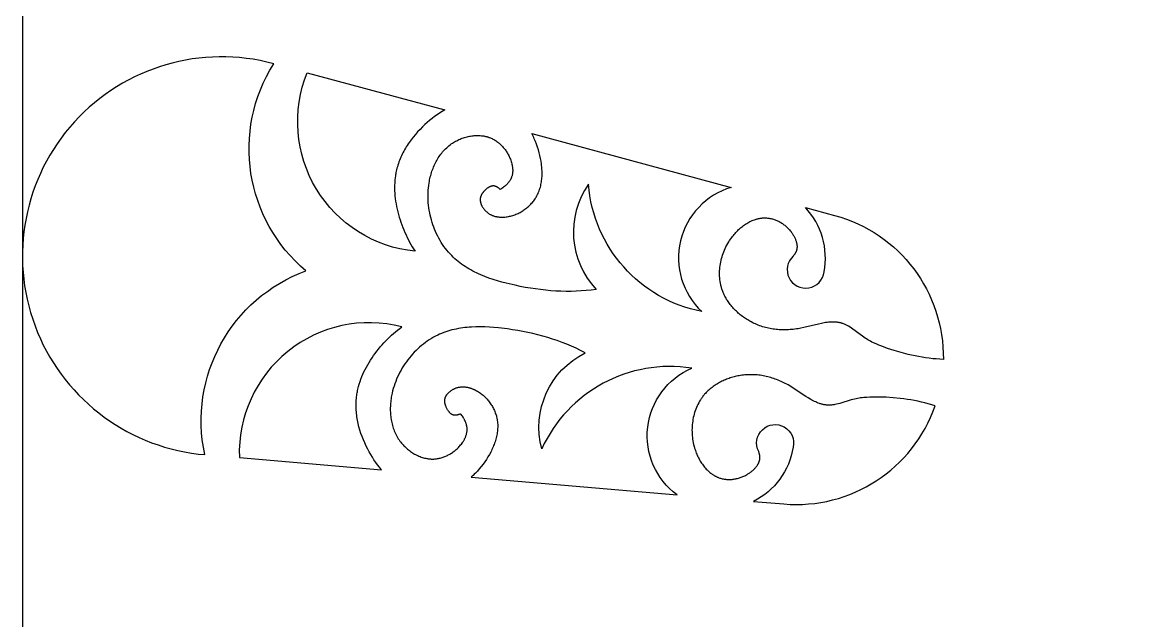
# Model space of a CAD drawing. Extents: x 55 to 271, y 60 to 279.
# Drawn here: x 54.8 to 108.2, y 169.2 to 197.7 of the extents above; entities that cross this region are included whole.
import ezdxf

# ---------------------------------------------------------------- set-up
doc = ezdxf.new("R2010")
doc.units = 0
doc.layers.get('0').update_dxf_attribs({"color": 1, "linetype": 'CONTINUOUS'})

msp = doc.modelspace()

# ---------------------------------------------------------------- linework, layer by layer
msp.add_lwpolyline([(54.848, 59.766), (270.707, 59.766), (270.707, 278.661), (54.848, 278.661)], close=True)
for points in [[(63.534, 177.118, -0.374766), (68.353, 185.863, -0.374766), (66.816, 195.73, 1.076356), (63.231, 177.143)], [(74.968, 193.526), (74.842, 193.454), (74.718, 193.377), (74.596, 193.296), (74.476, 193.21), (74.359, 193.121), (74.244, 193.029), (74.132, 192.933), (74.022, 192.835), (73.902, 192.721), (73.786, 192.604), (73.673, 192.484), (73.565, 192.361), (73.46, 192.235), (73.361, 192.106), (73.265, 191.974), (73.22, 191.907), (73.175, 191.839), (73.132, 191.771), (73.091, 191.702), (73.05, 191.632), (73.012, 191.562), (72.974, 191.491), (72.938, 191.419), (72.904, 191.347), (72.871, 191.274), (72.84, 191.201), (72.81, 191.127), (72.782, 191.053), (72.756, 190.978), (72.731, 190.902), (72.709, 190.827), (72.688, 190.75), (72.669, 190.673), (72.655, 190.613), (72.642, 190.552), (72.631, 190.492), (72.621, 190.431), (72.611, 190.369), (72.603, 190.308), (72.59, 190.184), (72.581, 190.06), (72.576, 189.935), (72.575, 189.81), (72.578, 189.684), (72.584, 189.558), (72.594, 189.431), (72.608, 189.305), (72.625, 189.178), (72.645, 189.052), (72.669, 188.925), (72.696, 188.8), (72.726, 188.674), (72.759, 188.549), (72.795, 188.424), (72.834, 188.301), (72.875, 188.178), (72.92, 188.056), (72.966, 187.934), (73.015, 187.815), (73.066, 187.696), (73.12, 187.578), (73.176, 187.462), (73.234, 187.348), (73.293, 187.235), (73.355, 187.124), (73.418, 187.015), (73.483, 186.908), (73.55, 186.802, -0.50165), (68.414, 195.298)], [(88.612, 189.838, 0.580389), (87.206, 183.93, -0.336677), (81.808, 189.989, 0.356742), (82.183, 184.982), (81.943, 184.951), (81.703, 184.926), (81.463, 184.908), (81.222, 184.896), (80.981, 184.889), (80.739, 184.889), (80.498, 184.895), (80.256, 184.906), (80.014, 184.922), (79.771, 184.944), (79.529, 184.971), (79.286, 185.003), (79.043, 185.039), (78.8, 185.081), (78.556, 185.127), (78.313, 185.178), (77.894, 185.275), (77.686, 185.33), (77.479, 185.389), (77.274, 185.453), (77.071, 185.522), (76.872, 185.597), (76.676, 185.678), (76.579, 185.721), (76.483, 185.765), (76.389, 185.811), (76.296, 185.859), (76.204, 185.909), (76.113, 185.96), (76.024, 186.014), (75.936, 186.069), (75.85, 186.127), (75.765, 186.187), (75.682, 186.248), (75.601, 186.312), (75.521, 186.378), (75.444, 186.447), (75.368, 186.517), (75.294, 186.59), (75.216, 186.673), (75.14, 186.758), (75.067, 186.845), (74.996, 186.935), (74.928, 187.028), (74.863, 187.123), (74.8, 187.22), (74.74, 187.32), (74.683, 187.421), (74.628, 187.524), (74.577, 187.629), (74.528, 187.736), (74.482, 187.844), (74.439, 187.954), (74.399, 188.065), (74.362, 188.177), (74.328, 188.29), (74.298, 188.405), (74.27, 188.52), (74.246, 188.636), (74.224, 188.753), (74.207, 188.871), (74.192, 188.989), (74.181, 189.107), (74.173, 189.226), (74.169, 189.344), (74.168, 189.463), (74.171, 189.582), (74.177, 189.701), (74.187, 189.819), (74.201, 189.937), (74.218, 190.054), (74.231, 190.125), (74.245, 190.196), (74.26, 190.266), (74.276, 190.336), (74.294, 190.405), (74.313, 190.474), (74.334, 190.543), (74.356, 190.611), (74.38, 190.678), (74.405, 190.745), (74.431, 190.811), (74.459, 190.876), (74.489, 190.94), (74.52, 191.004), (74.552, 191.067), (74.586, 191.128), (74.621, 191.189), (74.658, 191.249), (74.696, 191.307), (74.736, 191.365), (74.777, 191.421), (74.82, 191.476), (74.864, 191.53), (74.91, 191.582), (74.957, 191.633), (75.006, 191.683), (75.057, 191.731), (75.109, 191.777), (75.163, 191.822), (75.218, 191.865), (75.275, 191.907), (75.333, 191.947), (75.382, 191.978), (75.431, 192.008), (75.482, 192.037), (75.533, 192.064), (75.585, 192.09), (75.638, 192.115), (75.691, 192.138), (75.746, 192.161), (75.801, 192.181), (75.856, 192.201), (75.912, 192.219), (75.968, 192.235), (76.025, 192.25), (76.082, 192.263), (76.139, 192.275), (76.196, 192.286), (76.254, 192.294), (76.311, 192.301), (76.369, 192.307), (76.427, 192.311), (76.484, 192.313), (76.541, 192.313), (76.599, 192.312), (76.655, 192.308), (76.712, 192.303), (76.768, 192.296), (76.824, 192.288), (76.852, 192.283), (76.879, 192.277), (76.907, 192.271), (76.934, 192.264), (76.961, 192.257), (76.988, 192.25), (77.015, 192.242), (77.041, 192.233), (77.068, 192.224), (77.094, 192.215), (77.136, 192.199), (77.177, 192.181), (77.218, 192.162), (77.258, 192.142), (77.297, 192.121), (77.336, 192.098), (77.375, 192.075), (77.413, 192.05), (77.45, 192.024), (77.486, 191.997), (77.522, 191.969), (77.557, 191.94), (77.591, 191.91), (77.625, 191.879), (77.658, 191.847), (77.69, 191.814), (77.722, 191.781), (77.752, 191.746), (77.782, 191.711), (77.811, 191.675), (77.839, 191.638), (77.866, 191.6), (77.893, 191.561), (77.918, 191.522), (77.943, 191.482), (77.967, 191.442), (77.989, 191.401), (78.011, 191.359), (78.032, 191.317), (78.052, 191.274), (78.07, 191.231), (78.088, 191.187), (78.109, 191.132), (78.127, 191.077), (78.144, 191.022), (78.159, 190.966), (78.166, 190.938), (78.172, 190.91), (78.177, 190.882), (78.182, 190.854), (78.187, 190.826), (78.191, 190.798), (78.194, 190.77), (78.196, 190.742), (78.198, 190.714), (78.2, 190.686), (78.2, 190.658), (78.2, 190.63), (78.2, 190.603), (78.198, 190.575), (78.196, 190.548), (78.193, 190.521), (78.189, 190.494), (78.185, 190.467), (78.18, 190.441), (78.174, 190.414), (78.167, 190.388), (78.159, 190.362), (78.15, 190.337), (78.141, 190.311), (78.131, 190.289), (78.121, 190.267), (78.111, 190.245), (78.1, 190.223), (78.088, 190.202), (78.075, 190.18), (78.062, 190.159), (78.048, 190.139), (78.034, 190.118), (78.019, 190.098), (78.004, 190.078), (77.988, 190.059), (77.972, 190.04), (77.955, 190.021), (77.938, 190.002), (77.92, 189.984), (77.902, 189.966), (77.884, 189.948), (77.865, 189.931), (77.846, 189.914), (77.827, 189.897), (77.808, 189.881), (77.768, 189.849), (77.727, 189.819), (77.685, 189.791), (77.643, 189.764), (77.601, 189.738), (77.585, 189.754), (77.569, 189.77), (77.553, 189.785), (77.535, 189.8), (77.526, 189.807), (77.517, 189.814), (77.508, 189.821), (77.499, 189.828), (77.489, 189.834), (77.48, 189.841), (77.47, 189.847), (77.461, 189.853), (77.451, 189.858), (77.441, 189.864), (77.431, 189.869), (77.421, 189.874), (77.41, 189.879), (77.4, 189.883), (77.39, 189.887), (77.379, 189.891), (77.369, 189.895), (77.359, 189.898), (77.348, 189.901), (77.338, 189.903), (77.327, 189.905), (77.317, 189.907), (77.311, 189.908), (77.306, 189.908), (77.301, 189.909), (77.295, 189.909), (77.29, 189.91), (77.284, 189.91), (77.279, 189.91), (77.273, 189.91), (77.267, 189.91), (77.262, 189.91), (77.256, 189.91), (77.251, 189.909), (77.245, 189.909), (77.239, 189.908), (77.228, 189.907), (77.217, 189.905), (77.206, 189.903), (77.195, 189.9), (77.184, 189.897), (77.173, 189.894), (77.162, 189.891), (77.151, 189.887), (77.14, 189.882), (77.129, 189.878), (77.118, 189.873), (77.107, 189.868), (77.097, 189.863), (77.086, 189.857), (77.075, 189.851), (77.065, 189.845), (77.054, 189.839), (77.033, 189.826), (77.012, 189.812), (76.992, 189.797), (76.972, 189.782), (76.952, 189.767), (76.924, 189.744), (76.897, 189.72), (76.87, 189.695), (76.845, 189.669), (76.833, 189.656), (76.821, 189.643), (76.809, 189.63), (76.798, 189.616), (76.787, 189.603), (76.776, 189.589), (76.766, 189.575), (76.756, 189.561), (76.746, 189.547), (76.737, 189.532), (76.728, 189.518), (76.72, 189.503), (76.712, 189.488), (76.704, 189.473), (76.697, 189.458), (76.691, 189.443), (76.684, 189.428), (76.679, 189.413), (76.674, 189.397), (76.669, 189.381), (76.665, 189.366), (76.661, 189.35), (76.66, 189.342), (76.658, 189.334), (76.657, 189.326), (76.656, 189.318), (76.654, 189.307), (76.653, 189.295), (76.652, 189.284), (76.652, 189.272), (76.652, 189.261), (76.652, 189.249), (76.652, 189.238), (76.653, 189.226), (76.653, 189.214), (76.654, 189.203), (76.656, 189.191), (76.657, 189.18), (76.659, 189.168), (76.661, 189.156), (76.664, 189.145), (76.666, 189.133), (76.669, 189.121), (76.672, 189.11), (76.675, 189.098), (76.679, 189.086), (76.682, 189.075), (76.686, 189.063), (76.695, 189.04), (76.704, 189.017), (76.714, 188.994), (76.725, 188.972), (76.737, 188.949), (76.749, 188.927), (76.762, 188.905), (76.776, 188.884), (76.79, 188.862), (76.805, 188.841), (76.821, 188.821), (76.837, 188.8), (76.853, 188.78), (76.87, 188.761), (76.888, 188.742), (76.906, 188.723), (76.924, 188.705), (76.943, 188.688), (76.962, 188.671), (76.982, 188.654), (77.002, 188.639), (77.026, 188.621), (77.05, 188.604), (77.075, 188.587), (77.1, 188.572), (77.125, 188.557), (77.151, 188.544), (77.177, 188.531), (77.203, 188.519), (77.23, 188.507), (77.257, 188.497), (77.284, 188.487), (77.311, 188.478), (77.339, 188.47), (77.367, 188.462), (77.395, 188.456), (77.423, 188.449), (77.451, 188.444), (77.48, 188.439), (77.508, 188.435), (77.537, 188.432), (77.566, 188.429), (77.595, 188.427), (77.624, 188.425), (77.653, 188.424), (77.682, 188.424), (77.711, 188.424), (77.74, 188.425), (77.77, 188.426), (77.799, 188.428), (77.828, 188.43), (77.886, 188.437), (77.94, 188.444), (77.993, 188.454), (78.046, 188.464), (78.099, 188.477), (78.151, 188.491), (78.203, 188.506), (78.254, 188.523), (78.305, 188.541), (78.356, 188.561), (78.406, 188.582), (78.455, 188.604), (78.504, 188.628), (78.552, 188.653), (78.6, 188.68), (78.646, 188.707), (78.692, 188.736), (78.738, 188.766), (78.782, 188.797), (78.825, 188.829), (78.868, 188.862), (78.909, 188.897), (78.95, 188.932), (78.989, 188.968), (79.028, 189.006), (79.065, 189.044), (79.102, 189.083), (79.137, 189.123), (79.17, 189.164), (79.203, 189.205), (79.234, 189.248), (79.264, 189.291), (79.293, 189.335), (79.309, 189.362), (79.326, 189.389), (79.341, 189.416), (79.356, 189.444), (79.385, 189.5), (79.412, 189.557), (79.437, 189.615), (79.46, 189.674), (79.481, 189.733), (79.5, 189.793), (79.518, 189.854), (79.533, 189.916), (79.547, 189.978), (79.559, 190.04), (79.57, 190.104), (79.579, 190.167), (79.586, 190.232), (79.592, 190.296), (79.596, 190.361), (79.599, 190.426), (79.6, 190.492), (79.6, 190.558), (79.598, 190.624), (79.595, 190.69), (79.591, 190.757), (79.585, 190.823), (79.579, 190.89), (79.571, 190.956), (79.551, 191.089), (79.527, 191.222), (79.499, 191.354), (79.465, 191.492), (79.427, 191.629), (79.384, 191.764), (79.337, 191.898), (79.286, 192.029), (79.259, 192.094), (79.23, 192.158), (79.201, 192.221), (79.171, 192.284), (79.139, 192.346), (79.107, 192.408)], [(93.535, 188.507, -0.342621), (98.711, 181.65), (98.541, 181.658), (98.372, 181.67), (98.203, 181.685), (98.034, 181.704), (97.866, 181.727), (97.697, 181.753), (97.53, 181.782), (97.362, 181.814), (97.196, 181.85), (97.03, 181.888), (96.7, 181.973), (96.373, 182.069), (96.05, 182.175), (95.777, 182.274), (95.643, 182.328), (95.509, 182.385), (95.378, 182.446), (95.313, 182.479), (95.248, 182.512), (95.184, 182.548), (95.12, 182.584), (95.057, 182.623), (94.995, 182.662), (94.927, 182.708), (94.86, 182.755), (94.4, 183.098), (94.334, 183.143), (94.268, 183.186), (94.201, 183.227), (94.168, 183.247), (94.134, 183.265), (94.1, 183.283), (94.066, 183.3), (94.032, 183.316), (93.997, 183.331), (93.962, 183.345), (93.927, 183.358), (93.898, 183.367), (93.868, 183.377), (93.838, 183.385), (93.807, 183.392), (93.777, 183.399), (93.746, 183.405), (93.716, 183.411), (93.685, 183.415), (93.654, 183.419), (93.622, 183.423), (93.591, 183.425), (93.56, 183.428), (93.528, 183.429), (93.496, 183.43), (93.432, 183.43), (93.367, 183.428), (93.302, 183.424), (93.237, 183.418), (93.171, 183.41), (93.104, 183.401), (93.037, 183.39), (92.902, 183.365), (92.766, 183.336), (92.071, 183.168), (91.93, 183.138), (91.79, 183.112), (91.714, 183.1), (91.639, 183.09), (91.563, 183.081), (91.488, 183.073), (91.413, 183.067), (91.338, 183.062), (91.263, 183.059), (91.189, 183.057), (91.114, 183.056), (91.04, 183.058), (90.966, 183.06), (90.892, 183.064), (90.819, 183.07), (90.746, 183.077), (90.673, 183.086), (90.6, 183.096), (90.528, 183.107), (90.456, 183.121), (90.385, 183.135), (90.314, 183.151), (90.243, 183.169), (90.173, 183.189), (90.103, 183.209), (90.034, 183.232), (89.965, 183.256), (89.897, 183.281), (89.829, 183.308), (89.762, 183.337), (89.696, 183.367), (89.63, 183.399), (89.564, 183.432), (89.5, 183.467), (89.446, 183.497), (89.394, 183.529), (89.341, 183.561), (89.29, 183.594), (89.238, 183.629), (89.188, 183.664), (89.138, 183.701), (89.089, 183.738), (89.04, 183.777), (88.993, 183.816), (88.946, 183.856), (88.9, 183.897), (88.854, 183.94), (88.81, 183.983), (88.767, 184.026), (88.724, 184.071), (88.683, 184.117), (88.642, 184.163), (88.603, 184.21), (88.565, 184.258), (88.528, 184.307), (88.492, 184.357), (88.457, 184.407), (88.423, 184.458), (88.391, 184.51), (88.36, 184.562), (88.331, 184.616), (88.303, 184.669), (88.276, 184.724), (88.251, 184.779), (88.227, 184.835), (88.205, 184.891), (88.191, 184.929), (88.177, 184.968), (88.164, 185.007), (88.152, 185.046), (88.141, 185.086), (88.13, 185.125), (88.12, 185.165), (88.111, 185.205), (88.095, 185.286), (88.081, 185.367), (88.07, 185.449), (88.062, 185.532), (88.057, 185.615), (88.054, 185.698), (88.054, 185.782), (88.056, 185.865), (88.061, 185.949), (88.069, 186.033), (88.08, 186.117), (88.092, 186.201), (88.108, 186.284), (88.126, 186.368), (88.147, 186.451), (88.17, 186.533), (88.195, 186.615), (88.223, 186.697), (88.254, 186.778), (88.287, 186.858), (88.322, 186.937), (88.359, 187.015), (88.399, 187.092), (88.442, 187.168), (88.487, 187.243), (88.534, 187.317), (88.583, 187.39), (88.634, 187.461), (88.672, 187.51), (88.71, 187.558), (88.75, 187.605), (88.79, 187.652), (88.832, 187.697), (88.874, 187.742), (88.918, 187.785), (88.962, 187.828), (89.007, 187.869), (89.053, 187.909), (89.1, 187.948), (89.147, 187.986), (89.196, 188.022), (89.245, 188.057), (89.294, 188.09), (89.344, 188.122), (89.395, 188.153), (89.446, 188.182), (89.498, 188.209), (89.55, 188.234), (89.603, 188.258), (89.656, 188.28), (89.71, 188.3), (89.764, 188.318), (89.791, 188.327), (89.818, 188.335), (89.846, 188.342), (89.873, 188.349), (89.9, 188.355), (89.928, 188.361), (89.955, 188.366), (89.983, 188.371), (90.011, 188.375), (90.038, 188.379), (90.066, 188.382), (90.094, 188.385), (90.122, 188.387), (90.15, 188.388), (90.177, 188.389), (90.205, 188.389), (90.247, 188.389), (90.288, 188.387), (90.33, 188.383), (90.371, 188.379), (90.413, 188.373), (90.454, 188.366), (90.496, 188.358), (90.537, 188.348), (90.578, 188.337), (90.618, 188.326), (90.659, 188.312), (90.699, 188.298), (90.74, 188.282), (90.779, 188.266), (90.819, 188.248), (90.858, 188.229), (90.897, 188.209), (90.935, 188.188), (90.973, 188.165), (91.011, 188.142), (91.048, 188.117), (91.084, 188.091), (91.121, 188.065), (91.156, 188.037), (91.191, 188.008), (91.225, 187.978), (91.259, 187.947), (91.292, 187.916), (91.325, 187.883), (91.357, 187.849), (91.388, 187.814), (91.418, 187.778), (91.441, 187.75), (91.463, 187.721), (91.485, 187.692), (91.506, 187.663), (91.526, 187.633), (91.546, 187.603), (91.565, 187.572), (91.584, 187.541), (91.601, 187.509), (91.618, 187.478), (91.634, 187.446), (91.649, 187.414), (91.663, 187.381), (91.676, 187.349), (91.688, 187.316), (91.699, 187.284), (91.709, 187.251), (91.718, 187.218), (91.722, 187.202), (91.725, 187.186), (91.728, 187.169), (91.731, 187.153), (91.734, 187.137), (91.736, 187.121), (91.738, 187.104), (91.74, 187.088), (91.741, 187.072), (91.742, 187.056), (91.743, 187.04), (91.743, 187.024), (91.743, 187.008), (91.743, 186.992), (91.742, 186.976), (91.741, 186.96), (91.739, 186.944), (91.737, 186.929), (91.735, 186.913), (91.732, 186.898), (91.729, 186.882), (91.725, 186.867), (91.721, 186.852), (91.717, 186.837), (91.712, 186.822), (91.707, 186.807), (91.701, 186.792), (91.695, 186.777), (91.689, 186.763), (91.682, 186.749), (91.675, 186.735), (91.668, 186.722), (91.66, 186.708), (91.652, 186.695), (91.643, 186.681), (91.635, 186.668), (91.626, 186.655), (91.617, 186.642), (91.598, 186.617), (91.578, 186.592), (91.557, 186.569, 1.435159), (93.03, 185.818, 0.241668), (92.138, 188.885)], [(71.948, 176.4), (71.854, 176.512), (71.764, 176.626), (71.678, 176.744), (71.594, 176.865), (71.515, 176.989), (71.438, 177.115), (71.365, 177.244), (71.296, 177.374), (71.222, 177.521), (71.153, 177.671), (71.088, 177.822), (71.028, 177.975), (70.973, 178.129), (70.923, 178.285), (70.879, 178.441), (70.859, 178.52), (70.841, 178.599), (70.824, 178.678), (70.808, 178.757), (70.794, 178.836), (70.782, 178.916), (70.771, 178.995), (70.762, 179.074), (70.754, 179.154), (70.748, 179.234), (70.744, 179.313), (70.741, 179.393), (70.74, 179.472), (70.741, 179.552), (70.744, 179.631), (70.749, 179.71), (70.755, 179.789), (70.763, 179.868), (70.771, 179.929), (70.78, 179.99), (70.79, 180.051), (70.801, 180.112), (70.813, 180.173), (70.827, 180.233), (70.857, 180.354), (70.891, 180.474), (70.929, 180.593), (70.97, 180.711), (71.016, 180.829), (71.065, 180.945), (71.118, 181.06), (71.174, 181.174), (71.234, 181.288), (71.296, 181.399), (71.362, 181.51), (71.43, 181.619), (71.501, 181.727), (71.575, 181.833), (71.651, 181.938), (71.73, 182.041), (71.811, 182.142), (71.894, 182.242), (71.98, 182.34), (72.067, 182.436), (72.156, 182.53), (72.246, 182.622), (72.338, 182.711), (72.431, 182.799), (72.526, 182.885), (72.622, 182.968), (72.719, 183.049), (72.817, 183.128), (72.915, 183.204, 0.50165), (65.183, 176.977)], [(86.031, 175.2, -0.580389), (86.73, 181.232, 0.336677), (79.585, 177.385, -0.356742), (81.651, 181.962), (81.436, 182.073), (81.218, 182.178), (80.999, 182.278), (80.777, 182.372), (80.552, 182.46), (80.326, 182.543), (80.097, 182.62), (79.866, 182.693), (79.633, 182.76), (79.397, 182.822), (79.16, 182.88), (78.921, 182.933), (78.68, 182.982), (78.437, 183.026), (78.193, 183.066), (77.947, 183.101), (77.52, 183.153), (77.305, 183.173), (77.091, 183.188), (76.876, 183.198), (76.662, 183.202), (76.449, 183.2), (76.237, 183.192), (76.132, 183.184), (76.027, 183.175), (75.922, 183.164), (75.818, 183.151), (75.715, 183.136), (75.612, 183.118), (75.51, 183.098), (75.408, 183.076), (75.308, 183.052), (75.208, 183.025), (75.109, 182.995), (75.01, 182.963), (74.913, 182.928), (74.817, 182.89), (74.721, 182.85), (74.627, 182.806), (74.525, 182.756), (74.425, 182.702), (74.326, 182.645), (74.229, 182.584), (74.134, 182.52), (74.04, 182.453), (73.947, 182.383), (73.857, 182.311), (73.769, 182.235), (73.682, 182.157), (73.598, 182.076), (73.515, 181.992), (73.435, 181.906), (73.357, 181.818), (73.282, 181.727), (73.208, 181.634), (73.138, 181.539), (73.07, 181.442), (73.004, 181.343), (72.942, 181.242), (72.882, 181.14), (72.825, 181.036), (72.771, 180.93), (72.72, 180.822), (72.672, 180.713), (72.628, 180.603), (72.586, 180.492), (72.548, 180.379), (72.514, 180.266), (72.483, 180.151), (72.455, 180.036), (72.431, 179.919), (72.419, 179.848), (72.407, 179.777), (72.398, 179.706), (72.389, 179.635), (72.382, 179.564), (72.377, 179.492), (72.373, 179.421), (72.371, 179.349), (72.37, 179.278), (72.37, 179.207), (72.373, 179.136), (72.377, 179.065), (72.382, 178.994), (72.389, 178.924), (72.398, 178.854), (72.409, 178.784), (72.421, 178.715), (72.436, 178.647), (72.452, 178.579), (72.469, 178.511), (72.489, 178.444), (72.51, 178.378), (72.534, 178.312), (72.559, 178.247), (72.586, 178.183), (72.615, 178.12), (72.646, 178.057), (72.679, 177.996), (72.714, 177.935), (72.751, 177.876), (72.79, 177.817), (72.831, 177.76), (72.866, 177.714), (72.903, 177.669), (72.94, 177.625), (72.979, 177.581), (73.019, 177.539), (73.06, 177.497), (73.103, 177.457), (73.146, 177.418), (73.191, 177.379), (73.236, 177.342), (73.282, 177.306), (73.33, 177.272), (73.378, 177.238), (73.427, 177.206), (73.476, 177.175), (73.527, 177.146), (73.578, 177.118), (73.63, 177.092), (73.682, 177.067), (73.735, 177.044), (73.788, 177.022), (73.842, 177.002), (73.896, 176.984), (73.951, 176.968), (74.005, 176.953), (74.061, 176.94), (74.116, 176.93), (74.144, 176.925), (74.171, 176.921), (74.199, 176.917), (74.227, 176.914), (74.255, 176.911), (74.283, 176.909), (74.311, 176.907), (74.339, 176.906), (74.367, 176.906), (74.395, 176.906), (74.439, 176.907), (74.484, 176.909), (74.529, 176.913), (74.573, 176.918), (74.618, 176.924), (74.662, 176.932), (74.706, 176.941), (74.75, 176.952), (74.794, 176.963), (74.837, 176.976), (74.881, 176.99), (74.924, 177.005), (74.966, 177.022), (75.008, 177.039), (75.05, 177.058), (75.092, 177.078), (75.133, 177.099), (75.173, 177.121), (75.213, 177.144), (75.253, 177.168), (75.292, 177.193), (75.331, 177.219), (75.369, 177.246), (75.406, 177.274), (75.443, 177.303), (75.479, 177.333), (75.514, 177.364), (75.549, 177.396), (75.583, 177.429), (75.616, 177.462), (75.649, 177.497), (75.68, 177.532), (75.718, 177.576), (75.754, 177.621), (75.789, 177.668), (75.822, 177.715), (75.838, 177.739), (75.854, 177.763), (75.868, 177.788), (75.883, 177.812), (75.897, 177.837), (75.91, 177.862), (75.922, 177.887), (75.934, 177.913), (75.946, 177.938), (75.957, 177.964), (75.967, 177.99), (75.976, 178.016), (75.985, 178.042), (75.993, 178.069), (76, 178.095), (76.007, 178.121), (76.012, 178.148), (76.017, 178.175), (76.022, 178.201), (76.025, 178.228), (76.027, 178.255), (76.029, 178.282), (76.029, 178.309), (76.029, 178.336), (76.028, 178.36), (76.026, 178.385), (76.024, 178.409), (76.021, 178.433), (76.017, 178.458), (76.012, 178.482), (76.007, 178.506), (76.001, 178.53), (75.995, 178.554), (75.988, 178.578), (75.98, 178.602), (75.972, 178.626), (75.963, 178.649), (75.954, 178.673), (75.944, 178.696), (75.934, 178.719), (75.923, 178.742), (75.912, 178.765), (75.901, 178.788), (75.889, 178.81), (75.876, 178.833), (75.863, 178.855), (75.837, 178.898), (75.808, 178.94), (75.779, 178.981), (75.749, 179.021), (75.718, 179.059), (75.698, 179.049), (75.678, 179.04), (75.657, 179.032), (75.635, 179.024), (75.624, 179.02), (75.613, 179.017), (75.603, 179.013), (75.591, 179.01), (75.58, 179.007), (75.569, 179.004), (75.558, 179.002), (75.547, 179), (75.536, 178.998), (75.524, 178.996), (75.513, 178.995), (75.502, 178.993), (75.491, 178.993), (75.48, 178.992), (75.469, 178.992), (75.458, 178.992), (75.447, 178.992), (75.436, 178.992), (75.425, 178.993), (75.414, 178.995), (75.403, 178.996), (75.393, 178.998), (75.388, 178.999), (75.383, 179), (75.377, 179.002), (75.372, 179.003), (75.367, 179.005), (75.362, 179.006), (75.356, 179.008), (75.351, 179.01), (75.346, 179.012), (75.34, 179.014), (75.335, 179.016), (75.33, 179.018), (75.325, 179.021), (75.32, 179.023), (75.31, 179.028), (75.3, 179.034), (75.291, 179.04), (75.281, 179.046), (75.272, 179.053), (75.262, 179.059), (75.253, 179.066), (75.244, 179.074), (75.235, 179.082), (75.227, 179.09), (75.218, 179.098), (75.21, 179.106), (75.201, 179.115), (75.193, 179.124), (75.185, 179.133), (75.177, 179.142), (75.17, 179.152), (75.154, 179.171), (75.14, 179.191), (75.125, 179.212), (75.112, 179.233), (75.098, 179.255), (75.08, 179.286), (75.063, 179.318), (75.046, 179.35), (75.031, 179.383), (75.024, 179.399), (75.017, 179.416), (75.011, 179.432), (75.005, 179.449), (74.999, 179.465), (74.994, 179.482), (74.989, 179.498), (74.984, 179.515), (74.98, 179.532), (74.977, 179.548), (74.973, 179.565), (74.97, 179.582), (74.968, 179.598), (74.966, 179.615), (74.964, 179.632), (74.963, 179.648), (74.963, 179.665), (74.963, 179.681), (74.963, 179.697), (74.964, 179.713), (74.966, 179.73), (74.968, 179.746), (74.969, 179.754), (74.97, 179.762), (74.972, 179.77), (74.974, 179.777), (74.976, 179.789), (74.979, 179.8), (74.982, 179.811), (74.986, 179.822), (74.989, 179.833), (74.993, 179.844), (74.997, 179.854), (75.002, 179.865), (75.007, 179.876), (75.012, 179.886), (75.017, 179.897), (75.022, 179.907), (75.028, 179.917), (75.034, 179.928), (75.04, 179.938), (75.047, 179.948), (75.053, 179.958), (75.06, 179.968), (75.067, 179.978), (75.074, 179.987), (75.082, 179.997), (75.089, 180.007), (75.105, 180.025), (75.122, 180.044), (75.139, 180.062), (75.157, 180.079), (75.176, 180.096), (75.195, 180.113), (75.215, 180.129), (75.235, 180.145), (75.256, 180.16), (75.277, 180.175), (75.299, 180.189), (75.321, 180.202), (75.343, 180.215), (75.366, 180.228), (75.389, 180.24), (75.412, 180.251), (75.436, 180.261), (75.459, 180.271), (75.483, 180.281), (75.507, 180.29), (75.531, 180.298), (75.56, 180.306), (75.588, 180.314), (75.617, 180.321), (75.646, 180.327), (75.675, 180.332), (75.704, 180.336), (75.733, 180.339), (75.761, 180.341), (75.79, 180.343), (75.819, 180.344), (75.848, 180.343), (75.877, 180.343), (75.905, 180.341), (75.934, 180.338), (75.963, 180.335), (75.991, 180.331), (76.02, 180.327), (76.048, 180.322), (76.076, 180.316), (76.105, 180.309), (76.133, 180.302), (76.161, 180.294), (76.188, 180.285), (76.216, 180.276), (76.244, 180.267), (76.271, 180.257), (76.298, 180.246), (76.325, 180.235), (76.352, 180.223), (76.379, 180.211), (76.431, 180.185), (76.479, 180.159), (76.526, 180.132), (76.572, 180.104), (76.617, 180.075), (76.662, 180.044), (76.705, 180.011), (76.748, 179.978), (76.789, 179.943), (76.83, 179.908), (76.87, 179.871), (76.909, 179.833), (76.946, 179.794), (76.983, 179.753), (77.019, 179.713), (77.053, 179.671), (77.086, 179.628), (77.119, 179.584), (77.15, 179.54), (77.179, 179.495), (77.208, 179.449), (77.235, 179.403), (77.261, 179.355), (77.286, 179.308), (77.309, 179.26), (77.332, 179.211), (77.352, 179.162), (77.371, 179.112), (77.389, 179.062), (77.406, 179.012), (77.421, 178.962), (77.434, 178.911), (77.446, 178.86), (77.452, 178.829), (77.458, 178.798), (77.463, 178.767), (77.468, 178.735), (77.476, 178.673), (77.482, 178.61), (77.485, 178.547), (77.487, 178.484), (77.486, 178.421), (77.484, 178.358), (77.479, 178.295), (77.473, 178.232), (77.465, 178.169), (77.455, 178.106), (77.443, 178.043), (77.43, 177.98), (77.415, 177.917), (77.398, 177.854), (77.38, 177.792), (77.36, 177.729), (77.339, 177.667), (77.316, 177.606), (77.292, 177.544), (77.266, 177.483), (77.24, 177.422), (77.212, 177.361), (77.183, 177.301), (77.152, 177.241), (77.088, 177.123), (77.021, 177.006), (76.949, 176.892), (76.87, 176.774), (76.787, 176.658), (76.701, 176.546), (76.611, 176.436), (76.518, 176.331), (76.47, 176.279), (76.422, 176.229), (76.372, 176.179), (76.322, 176.13), (76.271, 176.083), (76.22, 176.036)], [(98.321, 179.44), (98.159, 179.49), (97.996, 179.537), (97.832, 179.58), (97.667, 179.62), (97.501, 179.657), (97.334, 179.69), (97.166, 179.72), (96.998, 179.747), (96.829, 179.77), (96.66, 179.791), (96.321, 179.824), (95.981, 179.845), (95.641, 179.856), (95.351, 179.857), (95.206, 179.852), (95.062, 179.844), (94.917, 179.832), (94.845, 179.823), (94.772, 179.814), (94.7, 179.803), (94.628, 179.79), (94.555, 179.775), (94.483, 179.759), (94.404, 179.74), (94.325, 179.718), (93.775, 179.554), (93.698, 179.534), (93.621, 179.516), (93.544, 179.5), (93.506, 179.493), (93.468, 179.487), (93.43, 179.482), (93.392, 179.478), (93.354, 179.475), (93.317, 179.473), (93.279, 179.471), (93.242, 179.471), (93.211, 179.472), (93.18, 179.474), (93.148, 179.476), (93.117, 179.48), (93.087, 179.484), (93.056, 179.488), (93.025, 179.494), (92.994, 179.5), (92.964, 179.507), (92.933, 179.514), (92.903, 179.523), (92.873, 179.531), (92.842, 179.541), (92.812, 179.551), (92.752, 179.573), (92.692, 179.597), (92.632, 179.623), (92.573, 179.651), (92.513, 179.681), (92.454, 179.712), (92.395, 179.745), (92.276, 179.815), (92.158, 179.889), (91.562, 180.284), (91.44, 180.36), (91.317, 180.433), (91.251, 180.47), (91.183, 180.506), (91.116, 180.54), (91.047, 180.573), (90.979, 180.605), (90.91, 180.635), (90.841, 180.663), (90.771, 180.691), (90.702, 180.716), (90.631, 180.741), (90.561, 180.764), (90.49, 180.785), (90.419, 180.805), (90.348, 180.823), (90.277, 180.84), (90.205, 180.855), (90.133, 180.869), (90.061, 180.881), (89.989, 180.892), (89.917, 180.901), (89.845, 180.908), (89.772, 180.914), (89.699, 180.918), (89.627, 180.921), (89.554, 180.922), (89.481, 180.921), (89.408, 180.919), (89.335, 180.915), (89.262, 180.91), (89.19, 180.902), (89.117, 180.893), (89.044, 180.883), (88.984, 180.873), (88.923, 180.861), (88.863, 180.849), (88.803, 180.835), (88.743, 180.82), (88.684, 180.804), (88.624, 180.787), (88.565, 180.769), (88.506, 180.749), (88.448, 180.728), (88.39, 180.707), (88.333, 180.684), (88.276, 180.659), (88.22, 180.634), (88.164, 180.608), (88.109, 180.58), (88.054, 180.552), (88, 180.522), (87.947, 180.491), (87.895, 180.459), (87.843, 180.426), (87.792, 180.391), (87.743, 180.356), (87.694, 180.32), (87.646, 180.282), (87.599, 180.243), (87.553, 180.203), (87.508, 180.162), (87.464, 180.12), (87.422, 180.077), (87.38, 180.033), (87.34, 179.988), (87.314, 179.956), (87.288, 179.925), (87.262, 179.892), (87.238, 179.86), (87.214, 179.827), (87.19, 179.793), (87.167, 179.759), (87.145, 179.724), (87.102, 179.654), (87.061, 179.582), (87.023, 179.509), (86.987, 179.434), (86.953, 179.358), (86.922, 179.281), (86.894, 179.202), (86.867, 179.123), (86.843, 179.042), (86.822, 178.961), (86.803, 178.878), (86.787, 178.795), (86.773, 178.711), (86.761, 178.627), (86.752, 178.542), (86.745, 178.456), (86.741, 178.371), (86.74, 178.284), (86.741, 178.198), (86.744, 178.112), (86.75, 178.025), (86.759, 177.939), (86.77, 177.853), (86.784, 177.766), (86.8, 177.681), (86.819, 177.595), (86.841, 177.51), (86.865, 177.426), (86.883, 177.367), (86.903, 177.309), (86.924, 177.251), (86.946, 177.193), (86.97, 177.136), (86.994, 177.08), (87.02, 177.024), (87.047, 176.969), (87.076, 176.915), (87.105, 176.861), (87.136, 176.809), (87.168, 176.757), (87.2, 176.706), (87.234, 176.657), (87.269, 176.609), (87.306, 176.561), (87.343, 176.515), (87.381, 176.471), (87.421, 176.427), (87.461, 176.386), (87.503, 176.345), (87.545, 176.306), (87.589, 176.269), (87.633, 176.234), (87.656, 176.216), (87.679, 176.2), (87.702, 176.184), (87.725, 176.168), (87.749, 176.152), (87.773, 176.137), (87.797, 176.123), (87.821, 176.109), (87.845, 176.096), (87.87, 176.083), (87.895, 176.07), (87.92, 176.058), (87.946, 176.047), (87.972, 176.036), (87.997, 176.026), (88.024, 176.016), (88.063, 176.002), (88.103, 175.99), (88.143, 175.979), (88.183, 175.969), (88.224, 175.96), (88.265, 175.953), (88.307, 175.946), (88.349, 175.941), (88.391, 175.937), (88.434, 175.935), (88.476, 175.933), (88.519, 175.933), (88.562, 175.934), (88.605, 175.936), (88.648, 175.939), (88.692, 175.944), (88.735, 175.949), (88.778, 175.956), (88.822, 175.964), (88.865, 175.973), (88.908, 175.984), (88.952, 175.995), (88.995, 176.008), (89.037, 176.022), (89.08, 176.037), (89.123, 176.053), (89.165, 176.071), (89.207, 176.089), (89.249, 176.109), (89.29, 176.13), (89.332, 176.152), (89.372, 176.176), (89.403, 176.194), (89.434, 176.213), (89.464, 176.233), (89.494, 176.254), (89.524, 176.275), (89.553, 176.297), (89.581, 176.319), (89.609, 176.342), (89.636, 176.366), (89.663, 176.39), (89.689, 176.414), (89.714, 176.439), (89.738, 176.465), (89.761, 176.491), (89.784, 176.517), (89.805, 176.544), (89.826, 176.571), (89.845, 176.599), (89.854, 176.613), (89.863, 176.627), (89.872, 176.641), (89.88, 176.656), (89.889, 176.67), (89.896, 176.685), (89.904, 176.699), (89.911, 176.714), (89.918, 176.728), (89.924, 176.743), (89.93, 176.758), (89.936, 176.773), (89.941, 176.788), (89.946, 176.803), (89.951, 176.819), (89.955, 176.834), (89.959, 176.849), (89.963, 176.864), (89.966, 176.88), (89.968, 176.895), (89.971, 176.911), (89.973, 176.927), (89.974, 176.942), (89.975, 176.958), (89.976, 176.974), (89.976, 176.99), (89.976, 177.006), (89.975, 177.021), (89.974, 177.037), (89.972, 177.052), (89.97, 177.068), (89.968, 177.083), (89.965, 177.098), (89.962, 177.114), (89.959, 177.129), (89.955, 177.145), (89.951, 177.16), (89.947, 177.175), (89.938, 177.205), (89.928, 177.235), (89.917, 177.264, -1.435159), (91.557, 177.466, -0.241668), (89.67, 174.89), (91.112, 174.767, 0.342621)]]:
    msp.add_lwpolyline(points, format="xyb", close=True)

doc.saveas('drawing.dxf')
